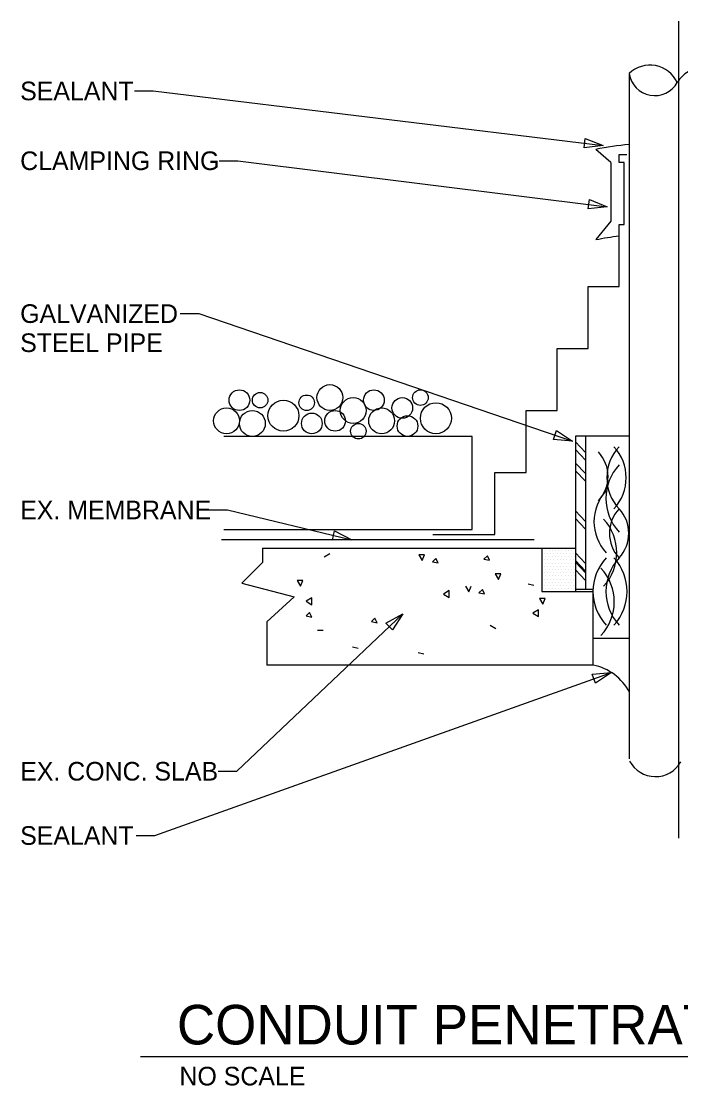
# Model space of a CAD drawing. Extents: x 10314.2 to 10361.3, y 10046 to 10085.4.
# Drawn here: x 10314.17 to 10337.77, y 10047.29 to 10085.39 of the extents above; entities that cross this region are included whole.
import ezdxf

# ---------------------------------------------------------------- set-up
doc = ezdxf.new("R2010")
doc.units = 0
for name, color, linetype in [('Level 52', 7, 'Continuous'), ('Level 60', 7, 'Continuous'), ('Level 61', 7, 'Continuous'), ('Level 62', 7, 'Continuous'), ('Level 63', 7, 'Continuous')]:
    doc.layers.add(name, color=color, linetype=linetype)

msp = doc.modelspace()

# ---------------------------------------------------------------- linework, layer by layer
at = {"layer": 'Level 52'}
msp.add_line((10318.439, 10048.336), (10356.964, 10048.336), dxfattribs=at)
at = {"layer": 'Level 60'}
for p, q in [((10334.359, 10069.956), (10334.011, 10070.333)), ((10334.359, 10069.682), (10334.011, 10070.059)), ((10334.359, 10069.204), (10334.011, 10069.58)), ((10334.359, 10068.93), (10334.011, 10069.306)), ((10334.359, 10067.491), (10334.011, 10067.867)), ((10334.359, 10067.217), (10334.011, 10067.593)), ((10325.211, 10066.328), (10325.009, 10066.207)), ((10328.602, 10066.288), (10328.4, 10066.288)), ((10328.4, 10066.288), (10328.522, 10066.086)), ((10328.522, 10066.086), (10328.602, 10066.288)), ((10330.851, 10066.261), (10330.729, 10066.14)), ((10330.931, 10066.1), (10330.851, 10066.261)), ((10332.827, 10066.463), (10332.827, 10066.463)), ((10332.827, 10066.231), (10332.827, 10066.231)), ((10332.885, 10066.347), (10332.885, 10066.347)), ((10332.943, 10066.463), (10332.943, 10066.463)), ((10332.943, 10066.231), (10332.943, 10066.231)), ((10333.001, 10066.347), (10333.001, 10066.347)), ((10333.059, 10066.463), (10333.059, 10066.463)), ((10333.059, 10066.231), (10333.059, 10066.231)), ((10333.117, 10066.347), (10333.117, 10066.347)), ((10333.174, 10066.463), (10333.174, 10066.463)), ((10333.174, 10066.231), (10333.174, 10066.231)), ((10333.232, 10066.347), (10333.232, 10066.347)), ((10333.29, 10066.463), (10333.29, 10066.463)), ((10333.29, 10066.231), (10333.29, 10066.231)), ((10333.348, 10066.347), (10333.348, 10066.347)), ((10333.406, 10066.463), (10333.406, 10066.463)), ((10333.406, 10066.231), (10333.406, 10066.231)), ((10333.464, 10066.347), (10333.464, 10066.347)), ((10333.522, 10066.463), (10333.522, 10066.463)), ((10333.522, 10066.231), (10333.522, 10066.231)), ((10333.579, 10066.347), (10333.579, 10066.347)), ((10333.637, 10066.463), (10333.637, 10066.463)), ((10333.637, 10066.231), (10333.637, 10066.231)), ((10333.695, 10066.347), (10333.695, 10066.347)), ((10333.753, 10066.463), (10333.753, 10066.463)), ((10333.753, 10066.231), (10333.753, 10066.231)), ((10333.811, 10066.347), (10333.811, 10066.347)), ((10333.869, 10066.463), (10333.869, 10066.463)), ((10333.869, 10066.231), (10333.869, 10066.231)), ((10333.926, 10066.347), (10333.926, 10066.347)), ((10333.984, 10066.231), (10333.984, 10066.231)), ((10334.359, 10065.983), (10334.011, 10066.36)), ((10329.006, 10066.166), (10328.885, 10066.045)), ((10328.885, 10066.045), (10329.087, 10066.005)), ((10329.087, 10066.005), (10329.006, 10066.166)), ((10330.729, 10066.14), (10330.931, 10066.1)), ((10332.827, 10066), (10332.827, 10066)), ((10332.885, 10066.116), (10332.885, 10066.116)), ((10332.885, 10065.884), (10332.885, 10065.884)), ((10332.943, 10066), (10332.943, 10066)), ((10333.001, 10066.116), (10333.001, 10066.116)), ((10333.001, 10065.884), (10333.001, 10065.884)), ((10333.059, 10066), (10333.059, 10066)), ((10333.117, 10066.116), (10333.117, 10066.116)), ((10333.117, 10065.884), (10333.117, 10065.884)), ((10333.174, 10066), (10333.174, 10066)), ((10333.232, 10066.116), (10333.232, 10066.116)), ((10333.232, 10065.884), (10333.232, 10065.884)), ((10333.29, 10066), (10333.29, 10066)), ((10333.348, 10066.116), (10333.348, 10066.116)), ((10333.348, 10065.884), (10333.348, 10065.884)), ((10333.406, 10066), (10333.406, 10066)), ((10333.464, 10066.116), (10333.464, 10066.116)), ((10333.464, 10065.884), (10333.464, 10065.884)), ((10333.522, 10066), (10333.522, 10066)), ((10333.579, 10066.116), (10333.579, 10066.116)), ((10333.579, 10065.884), (10333.579, 10065.884)), ((10333.637, 10066), (10333.637, 10066)), ((10333.695, 10066.116), (10333.695, 10066.116)), ((10333.695, 10065.884), (10333.695, 10065.884)), ((10333.753, 10066), (10333.753, 10066)), ((10333.811, 10066.116), (10333.811, 10066.116)), ((10333.811, 10065.884), (10333.811, 10065.884)), ((10333.869, 10066), (10333.869, 10066)), ((10333.926, 10066.116), (10333.926, 10066.116)), ((10333.926, 10065.884), (10333.926, 10065.884)), ((10333.984, 10066), (10333.984, 10066)), ((10334.359, 10065.709), (10334.011, 10066.086)), ((10334.359, 10065.652), (10334.011, 10066.029)), ((10331.335, 10065.615), (10331.133, 10065.615)), ((10331.133, 10065.615), (10331.254, 10065.413)), ((10331.254, 10065.413), (10331.335, 10065.615)), ((10332.827, 10065.769), (10332.827, 10065.769)), ((10332.827, 10065.537), (10332.827, 10065.537)), ((10332.885, 10065.653), (10332.885, 10065.653)), ((10332.943, 10065.769), (10332.943, 10065.769)), ((10332.943, 10065.537), (10332.943, 10065.537)), ((10333.001, 10065.653), (10333.001, 10065.653)), ((10333.059, 10065.769), (10333.059, 10065.769)), ((10333.059, 10065.537), (10333.059, 10065.537)), ((10333.117, 10065.653), (10333.117, 10065.653)), ((10333.174, 10065.769), (10333.174, 10065.769)), ((10333.174, 10065.537), (10333.174, 10065.537)), ((10333.232, 10065.653), (10333.232, 10065.653)), ((10333.29, 10065.769), (10333.29, 10065.769)), ((10333.29, 10065.537), (10333.29, 10065.537)), ((10333.348, 10065.653), (10333.348, 10065.653)), ((10333.406, 10065.769), (10333.406, 10065.769)), ((10333.406, 10065.537), (10333.406, 10065.537)), ((10333.464, 10065.653), (10333.464, 10065.653)), ((10333.522, 10065.769), (10333.522, 10065.769)), ((10333.522, 10065.537), (10333.522, 10065.537)), ((10333.579, 10065.653), (10333.579, 10065.653)), ((10333.637, 10065.769), (10333.637, 10065.769)), ((10333.637, 10065.537), (10333.637, 10065.537)), ((10333.695, 10065.653), (10333.695, 10065.653)), ((10333.753, 10065.769), (10333.753, 10065.769)), ((10333.753, 10065.537), (10333.753, 10065.537)), ((10333.811, 10065.653), (10333.811, 10065.653)), ((10333.869, 10065.769), (10333.869, 10065.769)), ((10333.869, 10065.537), (10333.869, 10065.537)), ((10333.926, 10065.653), (10333.926, 10065.653)), ((10333.984, 10065.769), (10333.984, 10065.769)), ((10333.984, 10065.537), (10333.984, 10065.537)), ((10334.359, 10065.378), (10334.011, 10065.755)), ((10324.243, 10065.373), (10324.041, 10065.373)), ((10324.041, 10065.373), (10324.163, 10065.171)), ((10324.163, 10065.171), (10324.243, 10065.373)), ((10330.066, 10065.177), (10330.187, 10064.975)), ((10330.187, 10064.975), (10330.268, 10065.177)), ((10332.314, 10065.255), (10332.516, 10065.214)), ((10332.827, 10065.306), (10332.827, 10065.306)), ((10332.827, 10065.075), (10332.827, 10065.075)), ((10332.885, 10065.422), (10332.885, 10065.422)), ((10332.885, 10065.19), (10332.885, 10065.19)), ((10332.943, 10065.306), (10332.943, 10065.306)), ((10332.943, 10065.075), (10332.943, 10065.075)), ((10333.001, 10065.422), (10333.001, 10065.422)), ((10333.001, 10065.19), (10333.001, 10065.19)), ((10333.059, 10065.306), (10333.059, 10065.306)), ((10333.059, 10065.075), (10333.059, 10065.075)), ((10333.117, 10065.422), (10333.117, 10065.422)), ((10333.117, 10065.19), (10333.117, 10065.19)), ((10333.174, 10065.306), (10333.174, 10065.306)), ((10333.174, 10065.075), (10333.174, 10065.075)), ((10333.232, 10065.422), (10333.232, 10065.422)), ((10333.232, 10065.19), (10333.232, 10065.19)), ((10333.29, 10065.306), (10333.29, 10065.306)), ((10333.29, 10065.075), (10333.29, 10065.075)), ((10333.348, 10065.422), (10333.348, 10065.422)), ((10333.348, 10065.19), (10333.348, 10065.19)), ((10333.406, 10065.306), (10333.406, 10065.306)), ((10333.406, 10065.075), (10333.406, 10065.075)), ((10333.464, 10065.422), (10333.464, 10065.422)), ((10333.464, 10065.19), (10333.464, 10065.19)), ((10333.522, 10065.306), (10333.522, 10065.306)), ((10333.522, 10065.075), (10333.522, 10065.075)), ((10333.579, 10065.422), (10333.579, 10065.422)), ((10333.579, 10065.19), (10333.579, 10065.19)), ((10333.637, 10065.306), (10333.637, 10065.306)), ((10333.637, 10065.075), (10333.637, 10065.075)), ((10333.695, 10065.422), (10333.695, 10065.422)), ((10333.695, 10065.19), (10333.695, 10065.19)), ((10333.753, 10065.306), (10333.753, 10065.306)), ((10333.753, 10065.075), (10333.753, 10065.075)), ((10333.811, 10065.422), (10333.811, 10065.422)), ((10333.811, 10065.19), (10333.811, 10065.19)), ((10333.869, 10065.306), (10333.869, 10065.306)), ((10333.869, 10065.075), (10333.869, 10065.075)), ((10333.926, 10065.422), (10333.926, 10065.422)), ((10333.926, 10065.19), (10333.926, 10065.19)), ((10333.984, 10065.075), (10333.984, 10065.075)), ((10324.565, 10064.753), (10324.363, 10064.631)), ((10324.565, 10064.51), (10324.565, 10064.753)), ((10329.488, 10065.012), (10329.286, 10064.891)), ((10329.286, 10064.891), (10329.488, 10064.77)), ((10329.488, 10064.77), (10329.488, 10065.012)), ((10330.672, 10065.056), (10330.551, 10064.935)), ((10330.551, 10064.935), (10330.752, 10064.894)), ((10330.752, 10064.894), (10330.672, 10065.056)), ((10332.717, 10064.73), (10332.839, 10064.528)), ((10332.919, 10064.73), (10332.717, 10064.73)), ((10332.839, 10064.528), (10332.919, 10064.73)), ((10324.363, 10064.631), (10324.565, 10064.51)), ((10332.677, 10064.326), (10332.475, 10064.204)), ((10332.677, 10064.083), (10332.677, 10064.326)), ((10324.484, 10064.228), (10324.363, 10064.106)), ((10324.363, 10064.106), (10324.565, 10064.066)), ((10324.565, 10064.066), (10324.484, 10064.228)), ((10326.826, 10064.026), (10326.705, 10063.904)), ((10326.907, 10063.864), (10326.826, 10064.026)), ((10332.475, 10064.204), (10332.677, 10064.083)), ((10324.969, 10063.581), (10324.767, 10063.581)), ((10326.705, 10063.904), (10326.907, 10063.864)), ((10330.952, 10063.781), (10331.153, 10063.66)), ((10326.029, 10062.996), (10326.231, 10062.956)), ((10328.37, 10062.794), (10328.572, 10062.754))]:
    msp.add_line(p, q, dxfattribs=at)
for centre, radius in [((10325.216, 10071.922), 0.463), ((10321.977, 10071.83), 0.37), ((10322.718, 10071.83), 0.278), ((10324.383, 10071.737), 0.278), ((10326.789, 10071.83), 0.37), ((10328.455, 10071.922), 0.278), ((10321.515, 10071.09), 0.463), ((10323.55, 10071.275), 0.555), ((10326.049, 10071.46), 0.463), ((10327.067, 10071.09), 0.463), ((10327.807, 10071.552), 0.37), ((10329.01, 10071.182), 0.555), ((10322.44, 10070.997), 0.463), ((10324.568, 10070.997), 0.37), ((10325.401, 10071.09), 0.37), ((10327.992, 10070.905), 0.37), ((10326.234, 10070.719), 0.278)]:
    msp.add_circle(centre, radius, dxfattribs=at)
for centre, radius, start, end in [((10336.757, 10069.054), 1.629, 137.0146, 222.9854), ((10334.189, 10069.054), 1.629, 317.0146, 42.9854), ((10333.882, 10069.1), 1.289, 317.0146, 42.9854), ((10336.857, 10068.313), 1.764, 137.0146, 222.9854), ((10336.295, 10067.481), 1.629, 137.0146, 222.9854), ((10336.509, 10067.064), 1.289, 137.0146, 222.9854), ((10334.623, 10067.064), 1.289, 317.0146, 42.9854), ((10333.72, 10066.37), 1.764, 317.0146, 42.9854), ((10336.394, 10064.982), 1.764, 137.0146, 222.9854), ((10336.857, 10064.982), 1.764, 137.0146, 222.9854), ((10334.09, 10064.982), 1.764, 317.0146, 42.9854), ((10333.627, 10064.612), 1.764, 317.0146, 42.9854)]:
    msp.add_arc(centre, radius, start, end, dxfattribs=at)
at = {"layer": 'Level 61'}
for p, q in [((10335.266, 10080.337), (10334.733, 10080.806)), ((10335.266, 10080.337), (10335.266, 10078.238)), ((10335.566, 10080.621), (10335.844, 10080.621)), ((10335.566, 10080.343), (10335.566, 10080.621)), ((10335.751, 10080.343), (10335.566, 10080.343)), ((10335.751, 10078.123), (10335.751, 10080.343)), ((10335.266, 10078.238), (10334.733, 10077.583)), ((10335.566, 10078.123), (10335.751, 10078.123)), ((10335.926, 10070.536), (10334.011, 10070.536)), ((10334.011, 10070.536), (10334.011, 10064.982)), ((10334.359, 10070.536), (10334.359, 10065.05)), ((10332.527, 10066.833), (10321.33, 10066.833)), ((10322.806, 10066.53), (10334.011, 10066.53)), ((10332.804, 10066.53), (10332.804, 10064.982)), ((10332.804, 10064.982), (10334.641, 10064.982)), ((10334.641, 10065.05), (10334.011, 10065.05)), ((10334.641, 10062.343), (10334.641, 10065.05)), ((10334.641, 10063.316), (10335.926, 10063.316)), ((10334.641, 10062.343), (10322.959, 10062.343))]:
    msp.add_line(p, q, dxfattribs=at)
for points in [[(10328.903, 10067.018), (10331.124, 10067.018), (10331.124, 10069.239), (10332.235, 10069.239), (10332.235, 10071.46), (10333.345, 10071.46), (10333.345, 10073.681), (10334.455, 10073.681), (10334.455, 10075.902), (10335.566, 10075.902), (10335.566, 10078.123)], [(10321.422, 10067.203), (10330.306, 10067.203), (10330.306, 10070.534), (10321.422, 10070.534)]]:
    msp.add_lwpolyline(points, dxfattribs=at)
for centre, radius, start, end in [((10337.702, 10065.074), 16.01, 96.3681, 100.6855), ((10337.702, 10061.835), 16.01, 97.666, 100.6855), ((10334.288, 10060.522), 1.855, 27.3071, 79.0359)]:
    msp.add_arc(centre, radius, start, end, dxfattribs=at)
at = {"layer": 'Level 62'}
msp.add_line((10335.926, 10083.518), (10335.926, 10058.993), dxfattribs=at)
for centre, radius, start, end in [((10336.676, 10082.753), 1.071, 24.5828, 134.427), ((10336.844, 10083.661), 0.929, 188.8535, 330.1563), ((10338.555, 10082.675), 1.046, 28.1692, 150.0111), ((10336.865, 10059.402), 1.046, 208.1692, 330.0111)]:
    msp.add_arc(centre, radius, start, end, dxfattribs=at)
at = {"layer": 'Level 63'}
for p, q in [((10337.702, 10056.155), (10337.702, 10085.392)), ((10318.225, 10082.898), (10318.891, 10082.898)), ((10318.891, 10082.898), (10334.997, 10080.943)), ((10321.251, 10080.4), (10321.918, 10080.4)), ((10321.918, 10080.4), (10335.143, 10078.755)), ((10319.859, 10074.928), (10320.526, 10074.928)), ((10320.526, 10074.928), (10333.903, 10070.366)), ((10320.888, 10067.899), (10321.555, 10067.899)), ((10321.555, 10067.899), (10325.994, 10066.829)), ((10322.806, 10066.53), (10322.806, 10066.014)), ((10322.806, 10066.014), (10322.065, 10065.282)), ((10322.065, 10065.282), (10323.935, 10064.793)), ((10323.935, 10064.793), (10322.959, 10063.899)), ((10321.888, 10058.548), (10327.82, 10064.187)), ((10322.959, 10063.899), (10322.959, 10062.343)), ((10318.951, 10056.247), (10335.29, 10062.087)), ((10321.221, 10058.548), (10321.888, 10058.548)), ((10318.285, 10056.247), (10318.951, 10056.247))]:
    msp.add_line(p, q, dxfattribs=at)
for points in [[(10334.357, 10081.193), (10334.997, 10080.943), (10334.315, 10080.862)], [(10334.505, 10079.011), (10335.143, 10078.755), (10334.46, 10078.68)], [(10333.326, 10070.739), (10333.903, 10070.366), (10333.219, 10070.424)], [(10325.385, 10067.147), (10325.994, 10066.829), (10325.306, 10066.823)], [(10327.222, 10063.848), (10327.82, 10064.187), (10327.451, 10063.607)], [(10334.606, 10062.02), (10335.29, 10062.087), (10334.718, 10061.706)]]:
    msp.add_lwpolyline(points, close=True, dxfattribs=at)

# ---------------------------------------------------------------- texts
at = {"layer": 'Level 52'}
for s, height, p in [('CONDUIT PENETRATION THRU ROOF', 1.41667, (10319.74, 10048.768)), ('NO SCALE', 0.6667, (10319.83, 10047.301))]:
    msp.add_text(s, height=height, dxfattribs=at).set_placement(p)
at = {"layer": 'Level 63'}
for s, height, p in [('SEALANT', 0.6667, (10314.129, 10082.565)), ('CLAMPING RING', 0.66667, (10314.129, 10080.067)), ('GALVANIZED', 0.6667, (10314.129, 10074.595)), ('STEEL PIPE', 0.6667, (10314.129, 10073.553)), ('EX. MEMBRANE', 0.66667, (10314.129, 10067.566)), ('EX. CONC. SLAB', 0.66667, (10314.129, 10058.214)), ('SEALANT', 0.6667, (10314.129, 10055.914))]:
    msp.add_text(s, height=height, dxfattribs=at).set_placement(p)

doc.saveas('drawing.dxf')
